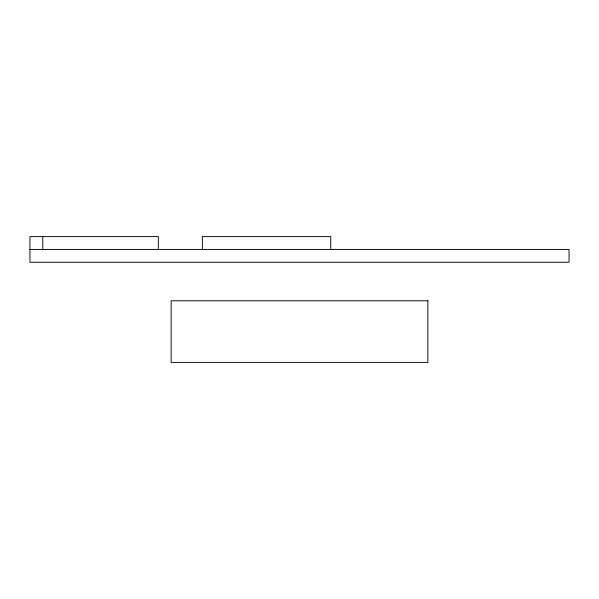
<?xml version="1.0" encoding="UTF-8"?>
<svg xmlns="http://www.w3.org/2000/svg" width="599" height="599" viewBox="0 0 599 599"><rect width="100%" height="100%" fill="white"/><g stroke="black" fill="none" stroke-linecap="round" stroke-linejoin="round"><path stroke-width="0.9" d="M29.95 249.439L569.05 249.439L569.05 262.28L29.95 262.28L29.95 236.605L158.308 236.605L158.308 249.439M330.738 249.439L330.738 236.605L202.38 236.605L202.38 249.439M42.784 236.605L42.784 249.439M427.858 300.78L171.142 300.78L171.142 362.395L427.858 362.395L427.858 300.78"/></g></svg>
